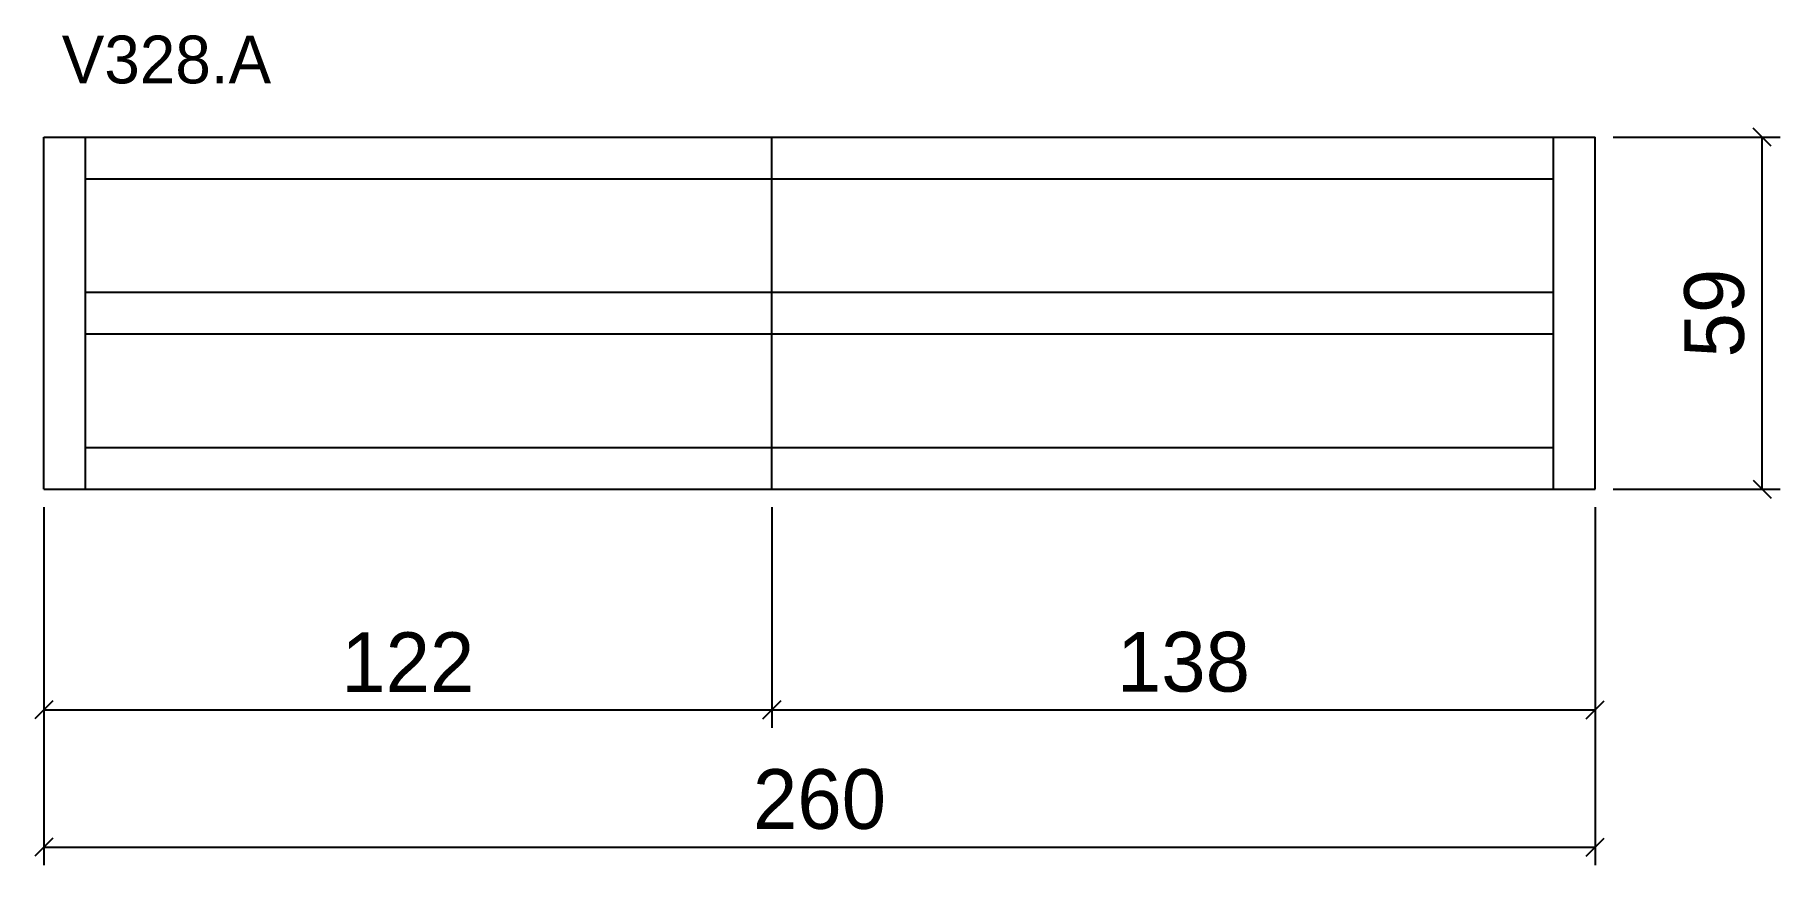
# Model space of a CAD drawing. Extents: x -2 to 291, y -272 to -133.
import ezdxf

# ---------------------------------------------------------------- set-up
doc = ezdxf.new("R2010")
doc.units = 0
for name, color, linetype in [('COTA', 241, 'Continuous'), ('NOMENCLATURA', 7, 'Continuous'), ('Painéis', 200, 'Continuous'), ('SARR_2.2x7', 40, 'Continuous')]:
    doc.layers.add(name, color=color, linetype=linetype)
doc.dimstyles.new('PAINEL', dxfattribs={"dimtxt": 10, "dimasz": 3, "dimexe": 3, "dimexo": 3, "dimgap": 3, "dimtad": 1, "dimblk": 'OBLIQUE', "dimblk1": 'OBLIQUE', "dimcen": 2.5, "dimclrd": 4, "dimclre": 4, "dimclrt": 240, "dimazin": 3, "dimtfac": 1, "dimtmove": 0, "dimatfit": 3})

# ---------------------------------------------------------------- blocks, each defined once
blk = doc.blocks.new('_OBLIQUE')
at = {"color": 0, "linetype": 'BYBLOCK'}
blk.add_line((-0.5, -0.5), (0.5, 0.5), dxfattribs=at)

msp = doc.modelspace()

# ---------------------------------------------------------------- linework, layer by layer
at = {"layer": 'Painéis'}
for p, q in [((0, -150), (122, -150)), ((0, -209), (0, -150)), ((122, -209), (122, -150)), ((122, -150), (260, -150)), ((260, -209), (260, -150)), ((0, -209), (122, -209)), ((122, -209), (260, -209))]:
    msp.add_line(p, q, dxfattribs=at)
at = {"layer": 'SARR_2.2x7'}
for p, q in [((7, -209), (7, -150)), ((253, -209), (253, -150))]:
    msp.add_line(p, q, dxfattribs=at)
for points in [[(7, -157), (122, -157)], [(7, -157), (122, -157)], [(122, -157), (253, -157)], [(122, -157), (253, -157)], [(7, -176), (122, -176)], [(7, -176), (122, -176)], [(122, -176), (253, -176)], [(122, -176), (253, -176)], [(7, -183), (122, -183)], [(7, -183), (122, -183)], [(122, -183), (253, -183)], [(122, -183), (253, -183)], [(7, -202), (122, -202)], [(7, -202), (122, -202)], [(122, -202), (253, -202)], [(122, -202), (253, -202)]]:
    msp.add_lwpolyline(points, dxfattribs=at)

# ---------------------------------------------------------------- texts
at = {"layer": 'NOMENCLATURA'}
msp.add_text('V328.A', height=8, dxfattribs=at).set_placement((3, -141))

# ---------------------------------------------------------------- dimensions: what is measured, and where the dimension line sits
at = {"layer": 'COTA'}
msp.add_linear_dim(base=(288, -209), p1=(260, -209), p2=(260, -150), angle=90, dimstyle='PAINEL', dxfattribs=at).render()
msp.add_linear_dim(base=(288, -209), p1=(260, -209), p2=(260, -150), angle=90, dimstyle='PAINEL', dxfattribs=at).render()
for base, p1, p2 in [((0, -246), (0, -209), (122, -209)), ((0, -269), (0, -209), (260, -209)), ((122, -246), (122, -209), (260, -209))]:
    msp.add_linear_dim(base=base, p1=p1, p2=p2, dimstyle='PAINEL', dxfattribs=at).render()

doc.saveas('drawing.dxf')
